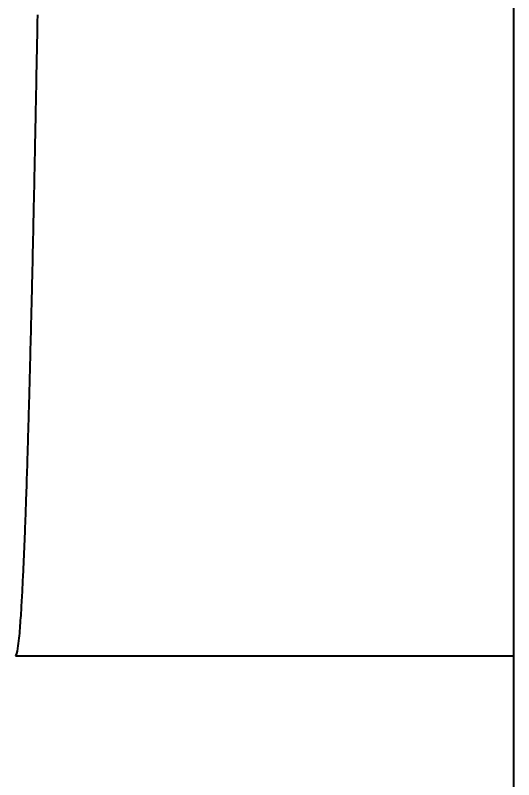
# Model space of a CAD drawing. Header units: millimetres. Extents: x 0 to 3800, y -67 to 2530.
# Drawn here: x 2227.32 to 2232.45, y 1545.24 to 1553.11 of the extents above; entities that cross this region are included whole.
import ezdxf

# ---------------------------------------------------------------- set-up
doc = ezdxf.new("R2010")
doc.units = ezdxf.units.MM
for name, color, linetype in [('내부선 및 부속', 4, 'Continuous'), ('외형선', 3, 'Continuous'), ('치수선', 7, 'Continuous')]:
    doc.layers.add(name, color=color, linetype=linetype)
doc.styles.add('____', font='')
doc.styles.get('____').set_extended_font_data('굴림')
doc.dimstyles.new('MSADIM', dxfattribs={"dimtxt": 33, "dimasz": 17, "dimexe": 10, "dimexo": 7.5, "dimgap": 10, "dimtad": 0, "dimtih": 1, "dimtoh": 1, "dimdec": 0, "dimzin": 1, "dimdsep": 46, "dimtxsty": '____', "dimcen": 11.25, "dimadec": 0, "dimazin": 0, "dimtfac": 1, "dimtdec": 0, "dimtix": 1, "dimtmove": 0, "dimatfit": 3, "dimfxl": 1, "dimtolj": 1, "dimtzin": 1, "dimarcsym": 0})

# ---------------------------------------------------------------- blocks, each defined once
blk = doc.blocks.new('*D47')
at = {"layer": '치수선', "color": 0, "linetype": 'Continuous', "lineweight": -2, "transparency": 16777216}
for p, q in [((2249.9547, 1877.9392), (2082.4547, 1877.9392)), ((2092.4547, 1860.9392), (2092.4547, 1705.7554)), ((2092.4547, 1504.9392), (2092.4547, 1660.123)), ((2249.9547, 1487.9392), (2082.4547, 1487.9392))]:
    blk.add_line(p, q, dxfattribs=at)
at = {"layer": '치수선', "color": 0, "linetype": 'Continuous', "transparency": 16777216}
for points in [[(2089.6213, 1860.9392), (2095.288, 1860.9392), (2092.4547, 1877.9392)], [(2089.6213, 1504.9392), (2095.288, 1504.9392), (2092.4547, 1487.9392)]]:
    blk.add_solid(points, dxfattribs=at)
at = {"layer": '치수선', "color": 0, "linetype": 'Continuous', "transparency": 16777216, "insert": (2092.4547, 1682.9392), "char_height": 25, "attachment_point": 5, "style": '____'}
blk.add_mtext('\\A1;390', dxfattribs=at)

msp = doc.modelspace()

# ---------------------------------------------------------------- linework, layer by layer
at = {"layer": '내부선 및 부속', "linetype": 'Continuous'}
for q in [(2227.3229, 1546.5146), (2232.4546, 1546.5145), (2232.4546, 1546.5145)]:
    msp.add_line((2227.3218, 1546.5145), q, dxfattribs=at)
at = {"layer": '내부선 및 부속', "linetype": 'Continuous', "flags": 128}
msp.add_lwpolyline([(2227.3225, 1546.5142), (2227.3345, 1546.5372), (2227.3405, 1546.5632), (2227.3455, 1546.5892), (2227.3485, 1546.6152), (2227.3525, 1546.6412), (2227.3555, 1546.6672), (2227.3585, 1546.6942), (2227.3605, 1546.7202), (2227.3635, 1546.7462), (2227.3655, 1546.7722), (2227.3675, 1546.7992), (2227.3695, 1546.8252), (2227.3715, 1546.8512), (2227.3735, 1546.8772), (2227.3755, 1546.9042), (2227.3775, 1546.9302), (2227.3785, 1546.9562), (2227.3805, 1546.9832), (2227.3825, 1547.0092), (2227.3835, 1547.0352), (2227.3855, 1547.0622), (2227.3865, 1547.0882), (2227.3885, 1547.1142), (2227.3895, 1547.1402), (2227.3915, 1547.1672), (2227.3925, 1547.1932), (2227.3935, 1547.2192), (2227.3955, 1547.2462), (2227.3965, 1547.2722), (2227.3975, 1547.2982), (2227.3995, 1547.3252), (2227.4005, 1547.3512), (2227.4015, 1547.3772), (2227.4025, 1547.4042), (2227.4045, 1547.4302), (2227.4055, 1547.4562), (2227.4065, 1547.4832), (2227.4075, 1547.5092), (2227.4085, 1547.5352), (2227.4095, 1547.5622), (2227.4105, 1547.5882), (2227.4115, 1547.6142), (2227.4135, 1547.6412), (2227.4145, 1547.6672), (2227.4155, 1547.6932), (2227.4165, 1547.7202), (2227.4175, 1547.7462), (2227.4185, 1547.7722), (2227.4195, 1547.7992), (2227.4205, 1547.8252), (2227.4215, 1547.8512), (2227.4225, 1547.8782), (2227.4235, 1547.9042), (2227.4245, 1547.9302), (2227.4255, 1547.9572), (2227.4265, 1547.9832), (2227.4275, 1548.0092), (2227.4285, 1548.0362), (2227.4295, 1548.0622), (2227.4295, 1548.0882), (2227.4305, 1548.1152), (2227.4315, 1548.1412), (2227.4325, 1548.1672), (2227.4335, 1548.1942), (2227.4345, 1548.2202), (2227.4355, 1548.2462), (2227.4365, 1548.2732), (2227.4375, 1548.2992), (2227.4375, 1548.3252), (2227.4385, 1548.3522), (2227.4395, 1548.3782), (2227.4405, 1548.4042), (2227.4415, 1548.4312), (2227.4425, 1548.4572), (2227.4435, 1548.4832), (2227.4435, 1548.5102), (2227.4445, 1548.5362), (2227.4455, 1548.5622), (2227.4465, 1548.5892), (2227.4475, 1548.6152), (2227.4475, 1548.6412), (2227.4485, 1548.6682), (2227.4495, 1548.6942), (2227.4505, 1548.7202), (2227.4515, 1548.7472), (2227.4515, 1548.7732), (2227.4525, 1548.7992), (2227.4535, 1548.8262), (2227.4545, 1548.8522), (2227.4545, 1548.8782), (2227.4555, 1548.9052), (2227.4565, 1548.9312), (2227.4575, 1548.9572), (2227.4575, 1548.9842), (2227.4585, 1549.0102), (2227.4595, 1549.0362), (2227.4605, 1549.0632), (2227.4605, 1549.0892), (2227.4615, 1549.1152), (2227.4625, 1549.1422), (2227.4625, 1549.1422), (2227.4635, 1549.1682), (2227.4635, 1549.1942), (2227.4645, 1549.2212), (2227.4655, 1549.2472), (2227.4655, 1549.2732), (2227.4665, 1549.3002), (2227.4675, 1549.3262), (2227.4685, 1549.3522), (2227.4685, 1549.3792), (2227.4695, 1549.4052), (2227.4705, 1549.4322), (2227.4705, 1549.4582), (2227.4715, 1549.4842), (2227.4725, 1549.5112), (2227.4725, 1549.5372), (2227.4735, 1549.5632), (2227.4745, 1549.5902), (2227.4745, 1549.6162), (2227.4755, 1549.6422), (2227.4765, 1549.6692), (2227.4765, 1549.6952), (2227.4775, 1549.7212), (2227.4785, 1549.7482), (2227.4785, 1549.7742), (2227.4795, 1549.8002), (2227.4805, 1549.8272), (2227.4805, 1549.8532), (2227.4815, 1549.8792), (2227.4825, 1549.9062), (2227.4825, 1549.9322), (2227.4835, 1549.9582), (2227.4845, 1549.9852), (2227.4845, 1550.0112), (2227.4855, 1550.0372), (2227.4855, 1550.0642), (2227.4865, 1550.0902), (2227.4875, 1550.1162), (2227.4875, 1550.1432), (2227.4885, 1550.1692), (2227.4895, 1550.1952), (2227.4895, 1550.2222), (2227.4905, 1550.2482), (2227.4905, 1550.2742), (2227.4915, 1550.3012), (2227.4925, 1550.3272), (2227.4925, 1550.3542), (2227.4935, 1550.3802), (2227.4945, 1550.4062), (2227.4945, 1550.4332), (2227.4955, 1550.4592), (2227.4955, 1550.4852), (2227.4965, 1550.5122), (2227.4975, 1550.5382), (2227.4975, 1550.5642), (2227.4985, 1550.5912), (2227.4985, 1550.6172), (2227.4995, 1550.6432), (2227.5005, 1550.6702), (2227.5005, 1550.6962), (2227.5015, 1550.7222), (2227.5015, 1550.7492), (2227.5025, 1550.7752), (2227.5025, 1550.8012), (2227.5035, 1550.8282), (2227.5045, 1550.8542), (2227.5045, 1550.8802), (2227.5055, 1550.9072), (2227.5055, 1550.9332), (2227.5065, 1550.9592), (2227.5075, 1550.9862), (2227.5075, 1551.0122), (2227.5085, 1551.0382), (2227.5085, 1551.0652), (2227.5095, 1551.0912), (2227.5095, 1551.1182), (2227.5105, 1551.1442), (2227.5105, 1551.1702), (2227.5115, 1551.1972), (2227.5125, 1551.2232), (2227.5125, 1551.2492), (2227.5135, 1551.2762), (2227.5135, 1551.3022), (2227.5145, 1551.3282), (2227.5145, 1551.3552), (2227.5155, 1551.3812), (2227.5165, 1551.4072), (2227.5165, 1551.4342), (2227.5175, 1551.4602), (2227.5175, 1551.4862), (2227.5185, 1551.5132), (2227.5185, 1551.5392), (2227.5195, 1551.5652), (2227.5195, 1551.5922), (2227.5205, 1551.6182), (2227.5205, 1551.6442), (2227.5215, 1551.6712), (2227.5225, 1551.6972), (2227.5225, 1551.7232), (2227.5235, 1551.7502), (2227.5235, 1551.7762), (2227.5235, 1551.7762), (2227.5245, 1551.8022), (2227.5245, 1551.8292), (2227.5255, 1551.8552), (2227.5255, 1551.8822), (2227.5265, 1551.9082), (2227.5265, 1551.9342), (2227.5275, 1551.9612), (2227.5275, 1551.9872), (2227.5285, 1552.0132), (2227.5285, 1552.0402), (2227.5295, 1552.0662), (2227.5295, 1552.0922), (2227.5305, 1552.1192), (2227.5315, 1552.1452), (2227.5315, 1552.1712), (2227.5325, 1552.1982), (2227.5325, 1552.2242), (2227.5335, 1552.2502), (2227.5335, 1552.2772), (2227.5345, 1552.3032), (2227.5345, 1552.3292), (2227.5355, 1552.3562), (2227.5355, 1552.3822), (2227.5365, 1552.4082), (2227.5365, 1552.4352), (2227.5375, 1552.4612), (2227.5375, 1552.4872), (2227.5385, 1552.5142), (2227.5385, 1552.5402), (2227.5395, 1552.5672), (2227.5395, 1552.5932), (2227.5405, 1552.6192), (2227.5405, 1552.6462), (2227.5415, 1552.6722), (2227.5415, 1552.6982), (2227.5425, 1552.7252), (2227.5425, 1552.7512), (2227.5435, 1552.7772), (2227.5435, 1552.8042), (2227.5445, 1552.8302), (2227.5445, 1552.8562), (2227.5455, 1552.8832), (2227.5455, 1552.9092), (2227.5465, 1552.9352), (2227.5465, 1552.9622), (2227.5475, 1552.9882), (2227.5475, 1553.0142), (2227.5485, 1553.0412), (2227.5485, 1553.0672), (2227.5495, 1553.0932), (2227.5495, 1553.1202)], dxfattribs=at)
at = {"layer": '외형선', "linetype": 'Continuous'}
msp.add_line((2232.4547, 1284.3356), (2232.4547, 1967.0244), dxfattribs=at)

# ---------------------------------------------------------------- dimensions: what is measured, and where the dimension line sits
at = {"layer": '치수선', "linetype": 'Continuous'}
dim = msp.add_linear_dim(base=(2092.4547, 1487.9392), p1=(2257.4547, 1877.9392), p2=(2257.4547, 1487.9392), angle=90, dimstyle='MSADIM', override={"dimtxt": 25}, dxfattribs=at)
dim.commit()
dim.dimension.update_dxf_attribs({"geometry": '*D47', "text_midpoint": (2092.4547, 1682.9392)})

doc.saveas('drawing.dxf')
